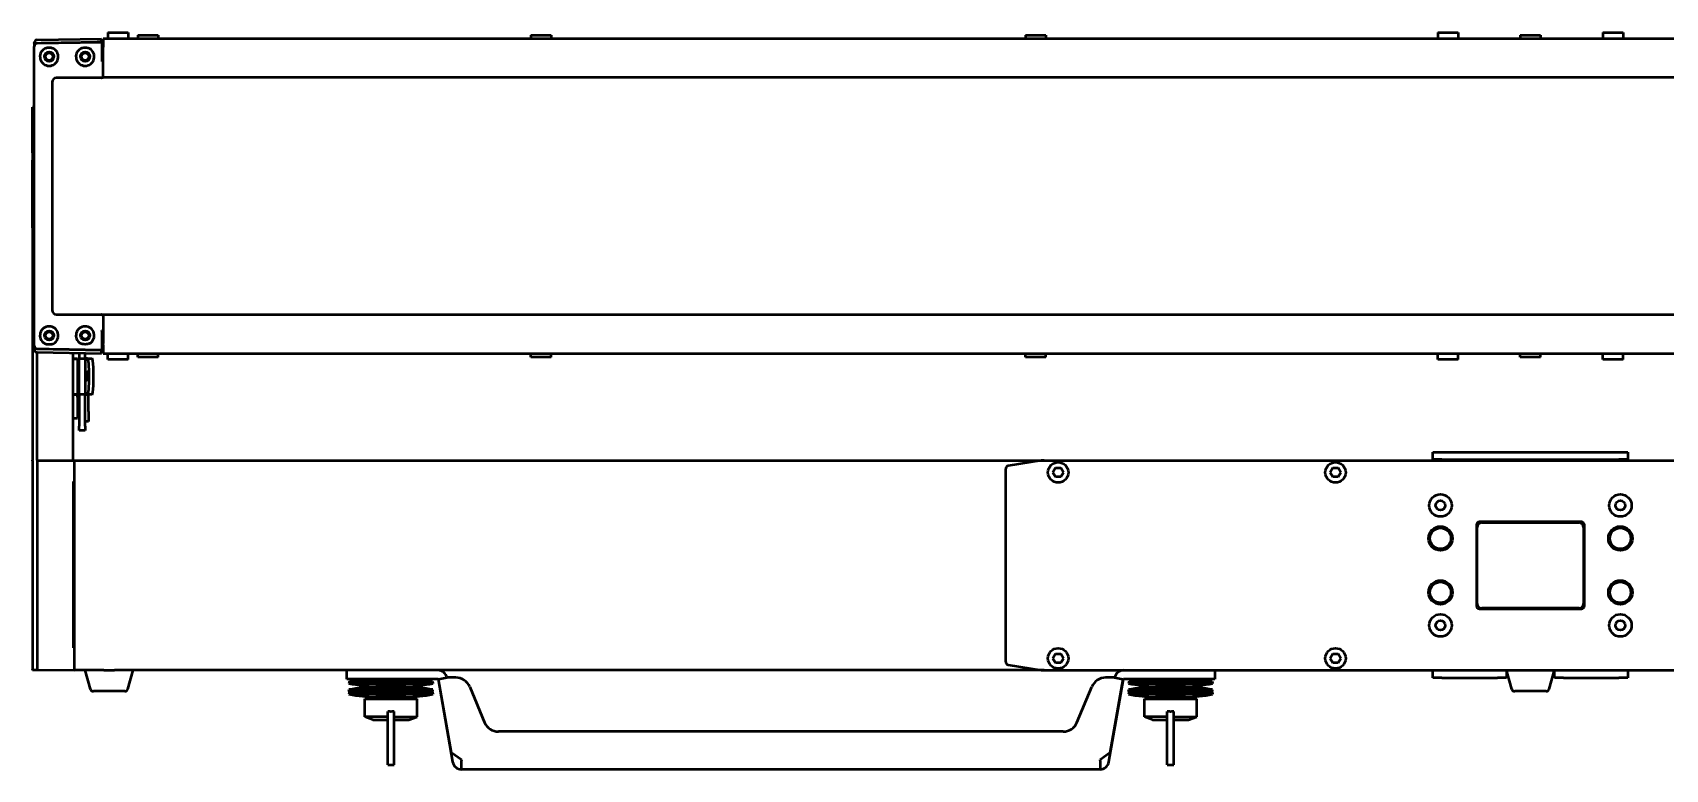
# Model space of a CAD drawing. Header units: millimetres. Extents: x 100 to 5488, y 100 to 4218.
# Drawn here: x 3909 to 4453, y 1312 to 1558 of the extents above; entities that cross this region are included whole.
import ezdxf

# ---------------------------------------------------------------- set-up
doc = ezdxf.new("R2010")
doc.units = ezdxf.units.MM
doc.header["$LTSCALE"] = 20
doc.layers.add('Visible (ANSI)', color=7, linetype='Continuous', lineweight=50)

msp = doc.modelspace()

# ---------------------------------------------------------------- linework, layer by layer
at = {"layer": 'Visible (ANSI)'}
for p, q in [((3933.602, 1557.667), (3940.402, 1557.667)), ((3933.602, 1557.667), (3933.602, 1555.608)), ((3940.402, 1557.667), (3940.402, 1555.608)), ((4377.102, 1557.667), (4383.902, 1557.667)), ((4377.102, 1557.667), (4377.102, 1555.608)), ((4383.902, 1557.667), (4383.902, 1555.608)), ((4432.102, 1557.667), (4438.902, 1557.667)), ((4432.102, 1557.667), (4432.102, 1555.608)), ((4438.902, 1557.667), (4438.902, 1555.608)), ((3909.002, 1554.201), (3909.002, 1554.271)), ((3909.002, 1554.201), (3909.002, 1553.067)), ((3909.002, 1453.266), (3909.002, 1553.067)), ((3909.002, 1453.273), (3909.002, 1553.061)), ((3909.985, 1555.271), (3931.502, 1555.646)), ((3909.985, 1554.111), (3931.502, 1554.503)), ((3915.589, 1552.279), (3915.588, 1552.279)), ((3928.002, 1552.771), (3928.002, 1552.771)), ((3931.502, 1555.646), (3931.502, 1555.518)), ((3931.502, 1554.503), (3931.502, 1555.518)), ((3931.502, 1554.439), (3931.502, 1554.503)), ((3931.607, 1554.256), (3931.607, 1552.167)), ((3932.002, 1553.697), (3931.607, 1553.703)), ((3931.607, 1553.633), (3932.002, 1553.627)), ((3932.002, 1552.394), (3931.607, 1552.401)), ((3931.67, 1552.167), (3931.607, 1552.167)), ((3931.67, 1548.291), (3931.67, 1552.167)), ((3931.67, 1551.9), (3932.002, 1551.894)), ((3932.002, 1555.482), (3932.002, 1555.608)), ((4884.002, 1555.608), (3932.002, 1555.608)), ((3932.002, 1555.482), (3932.002, 1552.774)), ((3932.002, 1552.295), (3932.002, 1552.774)), ((3932.002, 1543.167), (3932.002, 1552.295)), ((3943.602, 1556.867), (3950.402, 1556.867)), ((3943.602, 1556.867), (3943.602, 1555.608)), ((3950.402, 1556.867), (3950.402, 1555.608)), ((4074.602, 1556.867), (4081.402, 1556.867)), ((4074.602, 1556.867), (4074.602, 1555.608)), ((4081.402, 1556.867), (4081.402, 1555.608)), ((4239.602, 1556.867), (4246.402, 1556.867)), ((4239.602, 1556.867), (4239.602, 1555.608)), ((4246.402, 1556.867), (4246.402, 1555.608)), ((4404.602, 1556.867), (4411.402, 1556.867)), ((4404.602, 1556.867), (4404.602, 1555.608)), ((4411.402, 1556.867), (4411.402, 1555.608)), ((3927.467, 1550.266), (3927.467, 1549.067)), ((3932.002, 1548.033), (3931.542, 1548.033)), ((3931.546, 1548.167), (3931.67, 1548.291)), ((3931.546, 1548.167), (3931.546, 1548.033)), ((3915.046, 1541.167), (3915.046, 1465.167)), ((3931.346, 1542.623), (3916.502, 1542.623)), ((3931.369, 1542.667), (3931.369, 1542.667)), ((3931.461, 1542.667), (3932.002, 1542.667)), ((3932.002, 1542.667), (3932.002, 1543.167)), ((4884.002, 1542.667), (3932.002, 1542.667)), ((3908.502, 1517.601), (3908.502, 1532.812)), ((3909.002, 1532.812), (3908.502, 1532.812)), ((3908.502, 1517.601), (3908.502, 1515.192)), ((3908.502, 1515.192), (3908.502, 1515.192)), ((3908.502, 1492.633), (3908.502, 1515.192)), ((3908.502, 1492.633), (3908.502, 1461.133)), ((3908.502, 1461.133), (3908.502, 1453.878)), ((3916.502, 1463.71), (3931.346, 1463.71)), ((3931.369, 1463.667), (3931.369, 1463.667)), ((3931.461, 1463.667), (3932.002, 1463.667)), ((3932.002, 1463.667), (4884.002, 1463.667)), ((3932.002, 1463.167), (3932.002, 1463.667)), ((3932.002, 1463.167), (3932.002, 1454.039)), ((3908.502, 1453.878), (3908.502, 1415.081)), ((3927.467, 1456.067), (3927.467, 1457.266)), ((3932.002, 1458.3), (3931.542, 1458.3)), ((3931.546, 1458.167), (3931.546, 1458.3)), ((3931.546, 1458.167), (3931.67, 1458.043)), ((3931.607, 1454.167), (3931.607, 1452.078)), ((3931.607, 1454.167), (3931.67, 1454.167)), ((3932.002, 1453.94), (3931.607, 1453.933)), ((3931.67, 1454.167), (3931.67, 1458.043)), ((3931.67, 1454.434), (3932.002, 1454.44)), ((3932.002, 1453.56), (3932.002, 1454.039)), ((3909.002, 1453.266), (3909.002, 1452.133)), ((3909.002, 1452.063), (3909.002, 1452.133)), ((3909.985, 1452.222), (3931.502, 1451.83)), ((3909.985, 1451.063), (3931.502, 1450.687)), ((3910.002, 1415.081), (3910.002, 1451.062)), ((3922.002, 1415.029), (3922.002, 1450.853)), ((3922.002, 1449.012), (3923.502, 1449.012)), ((3922.002, 1448.912), (3923.502, 1448.912)), ((3923.502, 1449.012), (3923.502, 1448.912)), ((3923.502, 1448.912), (3923.502, 1437.112)), ((3924.002, 1450.818), (3924.002, 1449.012)), ((3924.002, 1437.012), (3924.002, 1449.012)), ((3924.002, 1449.012), (3926.002, 1449.012)), ((3926.002, 1449.012), (3926.002, 1450.783)), ((3926.002, 1449.012), (3926.002, 1437.012)), ((3926.825, 1449.012), (3926.002, 1449.012)), ((3926.825, 1449.012), (3928.319, 1449.012)), ((3928.002, 1453.562), (3928.002, 1453.562)), ((3931.502, 1453.702), (3931.502, 1453.702)), ((3931.502, 1451.83), (3931.502, 1451.895)), ((3931.502, 1450.815), (3931.502, 1451.83)), ((3931.502, 1450.815), (3931.502, 1450.687)), ((3932.002, 1452.707), (3931.607, 1452.7)), ((3931.607, 1452.63), (3932.002, 1452.637)), ((3932.002, 1453.56), (3932.002, 1450.852)), ((3932.002, 1450.725), (3932.002, 1450.852)), ((3932.002, 1450.725), (4884.002, 1450.725)), ((3933.602, 1448.667), (3933.602, 1450.725)), ((3940.402, 1448.667), (3933.602, 1448.667)), ((3940.402, 1448.667), (3940.402, 1450.725)), ((3943.602, 1449.467), (3943.602, 1450.725)), ((3950.402, 1449.467), (3943.602, 1449.467)), ((3950.402, 1449.467), (3950.402, 1450.725)), ((4074.602, 1449.467), (4074.602, 1450.725)), ((4081.402, 1449.467), (4074.602, 1449.467)), ((4081.402, 1449.467), (4081.402, 1450.725)), ((4239.602, 1449.467), (4239.602, 1450.725)), ((4246.402, 1449.467), (4239.602, 1449.467)), ((4246.402, 1449.467), (4246.402, 1450.725)), ((4377.102, 1448.667), (4377.102, 1450.725)), ((4383.902, 1448.667), (4377.102, 1448.667)), ((4383.902, 1448.667), (4383.902, 1450.725)), ((4404.602, 1449.467), (4404.602, 1450.725)), ((4411.402, 1449.467), (4404.602, 1449.467)), ((4411.402, 1449.467), (4411.402, 1450.725)), ((4432.102, 1448.667), (4432.102, 1450.725)), ((4438.902, 1448.667), (4432.102, 1448.667)), ((4438.902, 1448.667), (4438.902, 1450.725)), ((3923.502, 1446.012), (3924.002, 1446.012)), ((3923.502, 1440.012), (3924.002, 1440.012)), ((3922.002, 1437.112), (3923.502, 1437.112)), ((3922.002, 1437.012), (3923.502, 1437.012)), ((3923.502, 1437.112), (3923.502, 1437.012)), ((3923.502, 1436.141), (3923.502, 1437.012)), ((3923.502, 1436.141), (3923.502, 1429.112)), ((3924.002, 1437.012), (3924.002, 1435.547)), ((3926.002, 1437.012), (3924.002, 1437.012)), ((3924.002, 1435.547), (3924.002, 1426.476)), ((3926.002, 1435.547), (3926.002, 1437.012)), ((3926.002, 1437.012), (3926.825, 1437.012)), ((3926.002, 1426.476), (3926.002, 1435.547)), ((3928.319, 1437.012), (3926.825, 1437.012)), ((3927.102, 1433.722), (3927.102, 1437.012)), ((3927.102, 1431.302), (3927.102, 1433.722)), ((3922.002, 1429.112), (3923.502, 1429.112)), ((3927.102, 1428.012), (3926.002, 1428.012)), ((3927.102, 1431.302), (3927.102, 1428.012)), ((3924.002, 1425.012), (3924.002, 1426.476)), ((3926.002, 1425.012), (3924.002, 1425.012)), ((3926.002, 1426.476), (3926.002, 1425.012)), ((4375.502, 1417.796), (4378.502, 1417.796)), ((4375.502, 1415.296), (4375.502, 1417.796)), ((4378.502, 1417.796), (4437.502, 1417.796)), ((4437.502, 1417.796), (4440.502, 1417.796)), ((4440.502, 1417.796), (4440.502, 1415.296)), ((3908.502, 1414.931), (3908.502, 1415.081)), ((3908.502, 1414.931), (3908.502, 1345.312)), ((3910.002, 1415.081), (3910.002, 1415.051)), ((3910.002, 1415.051), (3910.002, 1414.953)), ((3910.002, 1414.953), (3922.502, 1415.012)), ((3910.002, 1414.953), (3910.002, 1345.23)), ((3922.002, 1415.029), (3922.502, 1415.012)), ((3922.502, 1415.012), (4245.798, 1415.012)), ((3922.502, 1408.012), (3922.502, 1415.012)), ((3922.502, 1345.212), (3922.502, 1414.812)), ((4233.002, 1347.853), (4233.002, 1412.171)), ((4244.853, 1414.941), (4233.852, 1413.224)), ((4245.798, 1415.012), (4570.207, 1415.012)), ((4249.636, 1412.512), (4248.77, 1411.012)), ((4248.77, 1411.012), (4249.636, 1409.512)), ((4249.636, 1412.512), (4251.369, 1412.512)), ((4252.235, 1411.012), (4251.369, 1412.512)), ((4251.369, 1409.512), (4252.235, 1411.012)), ((4342.136, 1412.512), (4341.27, 1411.012)), ((4341.27, 1411.012), (4342.136, 1409.512)), ((4342.136, 1412.512), (4343.869, 1412.512)), ((4344.735, 1411.012), (4343.869, 1412.512)), ((4343.869, 1409.512), (4344.735, 1411.012)), ((4375.502, 1415.012), (4375.502, 1415.296)), ((4378.502, 1415.296), (4375.502, 1415.296)), ((4378.502, 1415.296), (4437.502, 1415.296)), ((4440.502, 1415.296), (4437.502, 1415.296)), ((4440.502, 1415.296), (4440.502, 1415.012)), ((3922.502, 1408.012), (3922.002, 1407.994)), ((3922.002, 1407.994), (3922.002, 1352.529)), ((4251.369, 1409.512), (4249.636, 1409.512)), ((4343.869, 1409.512), (4342.136, 1409.512)), ((4425.002, 1394.512), (4391.002, 1394.512)), ((4391.752, 1394.262), (4424.252, 1394.262)), ((4390.002, 1393.512), (4390.002, 1366.512)), ((4390.252, 1367.262), (4390.252, 1392.762)), ((4425.752, 1392.762), (4425.752, 1367.262)), ((4426.002, 1366.512), (4426.002, 1393.512)), ((4391.002, 1365.512), (4425.002, 1365.512)), ((4424.252, 1365.762), (4391.752, 1365.762)), ((3922.502, 1352.512), (3922.002, 1352.529)), ((3922.502, 1345.012), (3922.502, 1352.512)), ((4249.636, 1350.512), (4248.77, 1349.012)), ((4249.636, 1350.512), (4251.369, 1350.512)), ((4252.235, 1349.012), (4251.369, 1350.512)), ((4342.136, 1350.512), (4341.27, 1349.012)), ((4342.136, 1350.512), (4343.869, 1350.512)), ((4344.735, 1349.012), (4343.869, 1350.512)), ((3908.502, 1345.012), (3908.502, 1345.312)), ((3910.002, 1345.012), (3908.502, 1345.012)), ((3910.002, 1345.23), (3922.502, 1345.012)), ((3910.002, 1345.23), (3910.002, 1345.012)), ((3932.225, 1345.012), (3922.502, 1345.012)), ((3927.795, 1338.737), (3926.002, 1345.012)), ((3932.225, 1345.012), (3935.78, 1345.012)), ((4245.798, 1345.012), (3935.78, 1345.012)), ((3940.21, 1338.737), (3942.002, 1345.012)), ((4013.227, 1342.012), (4013.227, 1345.012)), ((4233.852, 1346.8), (4244.853, 1345.083)), ((4245.798, 1345.012), (4570.207, 1345.012)), ((4248.77, 1349.012), (4249.636, 1347.512)), ((4251.369, 1347.512), (4249.636, 1347.512)), ((4251.369, 1347.512), (4252.235, 1349.012)), ((4302.778, 1345.012), (4302.778, 1342.012)), ((4341.27, 1349.012), (4342.136, 1347.512)), ((4343.869, 1347.512), (4342.136, 1347.512)), ((4343.869, 1347.512), (4344.735, 1349.012)), ((4375.502, 1342.512), (4375.502, 1345.012)), ((4401.795, 1338.737), (4400.002, 1345.012)), ((4400.002, 1345.012), (4400.002, 1342.512)), ((4414.21, 1338.737), (4416.002, 1345.012)), ((4416.002, 1342.512), (4416.002, 1345.012)), ((4440.502, 1345.012), (4440.502, 1342.512)), ((4018.227, 1342.012), (4013.227, 1342.012)), ((4014.133, 1341.38), (4014.002, 1340.59)), ((4014.002, 1340.59), (4042.002, 1340.59)), ((4014.133, 1341.38), (4041.872, 1341.38)), ((4043.709, 1342.012), (4018.227, 1342.012)), ((4023.002, 1339.59), (4033.002, 1339.59)), ((4033.002, 1339.59), (4023.002, 1339.59)), ((4023.402, 1341.38), (4023.402, 1342.012)), ((4032.602, 1341.38), (4032.602, 1342.012)), ((4041.872, 1341.38), (4042.002, 1340.59)), ((4043.709, 1342.012), (4048.565, 1314.471)), ((4043.9, 1342.08), (4046.658, 1342.567)), ((4048.241, 1317.46), (4043.9, 1342.08)), ((4049.669, 1342.567), (4046.658, 1342.567)), ((4054.285, 1339.49), (4059.22, 1327.644)), ((4256.785, 1327.644), (4261.72, 1339.49)), ((4269.347, 1342.567), (4266.336, 1342.567)), ((4267.44, 1314.471), (4272.296, 1342.012)), ((4272.105, 1342.08), (4267.764, 1317.46)), ((4269.347, 1342.567), (4272.105, 1342.08)), ((4297.778, 1342.012), (4272.296, 1342.012)), ((4274.133, 1341.38), (4274.002, 1340.59)), ((4274.002, 1340.59), (4302.002, 1340.59)), ((4274.133, 1341.38), (4301.872, 1341.38)), ((4283.002, 1339.59), (4293.002, 1339.59)), ((4293.002, 1339.59), (4283.002, 1339.59)), ((4283.402, 1341.38), (4283.402, 1342.012)), ((4292.602, 1341.38), (4292.602, 1342.012)), ((4302.778, 1342.012), (4297.778, 1342.012)), ((4301.872, 1341.38), (4302.002, 1340.59)), ((4378.502, 1342.512), (4375.502, 1342.512)), ((4378.502, 1342.512), (4397.002, 1342.512)), ((4400.002, 1342.512), (4397.002, 1342.512)), ((4400.002, 1343.385), (4400.467, 1343.385)), ((4415.538, 1343.385), (4416.002, 1343.385)), ((4419.002, 1342.512), (4416.002, 1342.512)), ((4419.002, 1342.512), (4437.502, 1342.512)), ((4440.502, 1342.512), (4437.502, 1342.512)), ((3939.248, 1338.012), (3928.757, 1338.012)), ((4042.002, 1338.59), (4014.002, 1338.59)), ((4014.133, 1337.801), (4014.002, 1338.59)), ((4014.133, 1337.801), (4014.002, 1337.012)), ((4014.002, 1337.012), (4042.002, 1337.012)), ((4014.133, 1337.801), (4041.872, 1337.801)), ((4014.133, 1337.801), (4041.872, 1337.801)), ((4019.252, 1335.512), (4036.752, 1335.512)), ((4019.252, 1329.512), (4019.252, 1335.512)), ((4033.002, 1336.012), (4023.002, 1336.012)), ((4023.402, 1335.512), (4023.402, 1336.012)), ((4032.602, 1335.512), (4032.602, 1336.012)), ((4036.752, 1329.512), (4036.752, 1335.512)), ((4041.872, 1337.801), (4042.002, 1338.59)), ((4041.872, 1337.801), (4042.002, 1337.012)), ((4302.002, 1338.59), (4274.002, 1338.59)), ((4274.133, 1337.801), (4274.002, 1338.59)), ((4274.133, 1337.801), (4274.002, 1337.012)), ((4274.002, 1337.012), (4302.002, 1337.012)), ((4274.133, 1337.801), (4301.872, 1337.801)), ((4274.133, 1337.801), (4301.872, 1337.801)), ((4279.252, 1335.512), (4296.752, 1335.512)), ((4279.252, 1329.512), (4279.252, 1335.512)), ((4293.002, 1336.012), (4283.002, 1336.012)), ((4283.402, 1335.512), (4283.402, 1336.012)), ((4292.602, 1335.512), (4292.602, 1336.012)), ((4296.752, 1329.512), (4296.752, 1335.512)), ((4301.872, 1337.801), (4302.002, 1338.59)), ((4301.872, 1337.801), (4302.002, 1337.012)), ((4413.248, 1338.012), (4402.757, 1338.012)), ((4026.902, 1329.512), (4019.252, 1329.512)), ((4022.002, 1328.512), (4019.252, 1329.512)), ((4026.902, 1313.512), (4026.902, 1331.243)), ((4029.102, 1313.512), (4029.102, 1331.243)), ((4029.102, 1329.512), (4036.752, 1329.512)), ((4034.002, 1328.512), (4036.752, 1329.512)), ((4286.902, 1329.512), (4279.252, 1329.512)), ((4282.002, 1328.512), (4279.252, 1329.512)), ((4286.902, 1313.512), (4286.902, 1331.243)), ((4289.102, 1313.512), (4289.102, 1331.243)), ((4289.102, 1329.512), (4296.752, 1329.512)), ((4294.002, 1328.512), (4296.752, 1329.512)), ((4022.002, 1328.512), (4026.902, 1328.512)), ((4029.102, 1328.512), (4034.002, 1328.512)), ((4252.169, 1324.567), (4063.836, 1324.567)), ((4282.002, 1328.512), (4286.902, 1328.512)), ((4289.102, 1328.512), (4294.002, 1328.512)), ((4026.902, 1313.512), (4029.102, 1313.512)), ((4051.485, 1315.189), (4048.241, 1317.46)), ((4051.485, 1315.189), (4051.52, 1314.992)), ((4051.52, 1311.992), (4051.52, 1314.992)), ((4264.485, 1314.992), (4264.52, 1315.189)), ((4264.485, 1314.992), (4264.485, 1311.992)), ((4267.764, 1317.46), (4264.52, 1315.189)), ((4286.902, 1313.512), (4289.102, 1313.512)), ((4264.485, 1311.992), (4051.52, 1311.992))]:
    msp.add_line(p, q, dxfattribs=at)
for centre, radius in [((3914.002, 1549.667), 1.583), ((3914.002, 1549.667), 1.25), ((3926.002, 1549.667), 1.583), ((3926.002, 1549.667), 1.25), ((3914.002, 1456.667), 1.583), ((3914.002, 1456.667), 1.25), ((3926.002, 1456.667), 1.583), ((3926.002, 1456.667), 1.25), ((4250.502, 1411.012), 3.4), ((4343.002, 1411.012), 3.4), ((4378.002, 1400.012), 3.75), ((4378.002, 1400.012), 1.6), ((4438.002, 1400.012), 3.75), ((4438.002, 1400.012), 1.6), ((4378.002, 1389.012), 4), ((4378.002, 1389.012), 3.5), ((4438.002, 1389.012), 4), ((4438.002, 1389.012), 3.5), ((4378.002, 1371.012), 4), ((4378.002, 1371.012), 3.5), ((4438.002, 1371.012), 4), ((4438.002, 1371.012), 3.5), ((4378.002, 1360.012), 3.75), ((4378.002, 1360.012), 1.6), ((4438.002, 1360.012), 3.75), ((4438.002, 1360.012), 1.6), ((4250.502, 1349.012), 3.4), ((4343.002, 1349.012), 3.4)]:
    msp.add_circle(centre, radius, dxfattribs=at)
for centre, radius, start, end in [((3910.002, 1554.271), 1, 91, 180), ((3914.002, 1549.667), 3.056, 121.47505, 58.72802), ((3926.002, 1549.667), 3.056, 121.037, 59.16958), ((3916.502, 1541.167), 1.456, 90, 180), ((3916.502, 1465.167), 1.456, 180, 270), ((3914.002, 1456.667), 3.056, 301.28158, 238.50764), ((3926.002, 1456.667), 3.056, 300.83438, 238.89772), ((3910.002, 1452.063), 1, 180, 269), ((4391.002, 1393.512), 1, 90, 180), ((4391.752, 1392.762), 1.5, 90, 180), ((4424.252, 1392.762), 1.5, 0, 90), ((4425.002, 1393.512), 1, 0, 90), ((4391.752, 1367.262), 1.5, 180, 270), ((4424.252, 1367.262), 1.5, 270, 0), ((4391.002, 1366.512), 1, 180, 270), ((4425.002, 1366.512), 1, 270, 0), ((4043.709, 1342.012), 3, 10.66078, 90), ((4272.296, 1342.012), 3, 90, 169.33922), ((4028.002, 1425.59), 86.145, 260.64702, 266.6726), ((4028.002, 1253.59), 86.145, 93.3274, 99.35298), ((4028.002, 1425.59), 86.145, 273.3274, 279.35298), ((4028.002, 1253.59), 86.145, 80.64702, 86.6726), ((4049.669, 1337.567), 5, 22.61986, 90), ((4266.336, 1337.567), 5, 90, 157.38014), ((4288.002, 1425.59), 86.145, 260.64702, 266.6726), ((4288.002, 1253.59), 86.145, 93.3274, 99.35298), ((4288.002, 1425.59), 86.145, 273.3274, 279.35298), ((4288.002, 1253.59), 86.145, 80.64702, 86.6726), ((3928.757, 1339.012), 1, 195.9454, 270), ((3939.248, 1339.012), 1, 270, 344.0546), ((4028.002, 1422.012), 86.145, 260.64702, 266.6726), ((4028.002, 1422.012), 86.145, 273.3274, 279.35298), ((4288.002, 1422.012), 86.145, 260.64702, 266.6726), ((4288.002, 1422.012), 86.145, 273.3274, 279.35298), ((4402.757, 1339.012), 1, 195.9454, 270), ((4413.248, 1339.012), 1, 270, 344.0546), ((4063.836, 1329.567), 5, 202.61986, 270), ((4252.169, 1329.567), 5, 270, 337.38014), ((4051.52, 1314.992), 3, 190, 270), ((4264.485, 1314.992), 3, 270, 350)]:
    msp.add_arc(centre, radius, start, end, dxfattribs=at)
for centre, major_axis, ratio, start_param, end_param in [((3910.002, 1553.067), (0, 1.044), 0.9578263, 0.0174533, 1.5707963), ((3910.003, 1553.057), (0.076, -1.025), 0.973072, 3.0870417, 4.6368359), ((3931.407, 1554.255), (-0.012, -0.208), 0.9578446, 1.6315776, 3.2124036), ((3931.346, 1542.823), (0.141, -0.141), 0.9996955, 5.4979394, 6.1711163), ((3931.346, 1463.51), (0.141, 0.141), 0.9996955, 0.112069, 0.7852459), ((3910.002, 1453.266), (0, -1.044), 0.9578263, 4.712389, 6.265732), ((3910.003, 1453.277), (-0.076, -1.025), 0.9730721, 4.7880626, 6.3377363), ((3926.825, 1443.012), (0, 6), 0.0871557, 3.1415927, 6.2831853), ((3928.319, 1443.012), (0, -6), 0.0871557, 0, 3.1415927), ((3931.407, 1452.079), (0.012, -0.208), 0.9578446, 6.2123744, 7.7932003), ((3926.924, 1443.012), (0, -1.6), 0.0871557, 3.5068494, 5.9179285), ((4234.003, 1412.164), (-0.049, 1.07), 0.9335383, 0.1021487, 1.5220923), ((4245.84, 1414.012), (-2.566, 0.019), 0.389684, 4.7313406, 5.1100028), ((4234.003, 1347.859), (-0.049, -1.07), 0.9335383, 4.761093, 6.1810366), ((4245.84, 1346.012), (-2.566, -0.019), 0.389684, 1.1731826, 1.5518447)]:
    msp.add_ellipse(centre, major_axis=major_axis, ratio=ratio, start_param=start_param, end_param=end_param, dxfattribs=at)
msp.add_ellipse((3926.825, 1443.012), major_axis=(0, -1.6), ratio=0.0871557, dxfattribs=at)
for points, knots in [([(3931.405, 1554.463), (3927.835, 1554.4), (3924.264, 1554.337), (3917.123, 1554.211), (3913.552, 1554.147), (3909.981, 1554.084)], [-2.142719, -2.142719, -2.142719, -2.142719, -1.0713624, -1.0713624, -0.0000057, -0.0000057, -0.0000057, -0.0000057]), ([(3913.999, 1552.603), (3913.601, 1552.603), (3913.129, 1552.555), (3912.641, 1552.392), (3912.514, 1552.338), (3912.407, 1552.273)], [-0.58807697, -0.58807697, -0.58807697, -0.58807697, -0.46867744, -0.46867744, -0.43292845, -0.43292845, -0.43292845, -0.43292845]), ([(3915.588, 1552.279), (3915.482, 1552.343), (3915.356, 1552.395), (3914.87, 1552.557), (3914.397, 1552.604), (3913.999, 1552.603), (3913.999, 1552.603), (3913.999, 1552.603)], [-0.74283482, -0.74283482, -0.74283482, -0.74283482, -0.70758883, -0.70758883, -0.58813314, -0.58813314, -0.58807697, -0.58807697, -0.58807697, -0.58807697]), ([(3925.999, 1552.609), (3925.72, 1552.609), (3925.419, 1552.587), (3924.987, 1552.503), (3924.847, 1552.467), (3924.614, 1552.383), (3924.517, 1552.341), (3924.427, 1552.286)], [0.40395392, 0.40395392, 0.40395392, 0.40395392, 0.48753282, 0.48753282, 0.52933619, 0.52933619, 0.56127356, 0.56127356, 0.56127356, 0.56127356]), ([(3927.568, 1552.291), (3927.48, 1552.345), (3927.384, 1552.387), (3927.151, 1552.47), (3927.011, 1552.506), (3926.58, 1552.588), (3926.278, 1552.609), (3925.999, 1552.609), (3925.999, 1552.609), (3925.999, 1552.609)], [0.24705167, 0.24705167, 0.24705167, 0.24705167, 0.27851601, 0.27851601, 0.32031937, 0.32031937, 0.4039261, 0.4039261, 0.40395392, 0.40395392, 0.40395392, 0.40395392]), ([(3908.502, 1517.601), (3908.689, 1517.217), (3908.802, 1516.809), (3908.802, 1516.014), (3908.689, 1515.596), (3908.502, 1515.192)], [-1.90060924, -1.90060924, -1.90060924, -1.90060924, -1.76294705, -1.76294705, -1.62528314, -1.62528314, -1.62528314, -1.62528314]), ([(3912.406, 1454.06), (3912.498, 1454.003), (3912.599, 1453.959), (3912.837, 1453.873), (3912.978, 1453.837), (3913.414, 1453.753), (3913.718, 1453.731), (3914.281, 1453.73), (3914.585, 1453.751), (3915.021, 1453.834), (3915.162, 1453.871), (3915.399, 1453.956), (3915.498, 1453.998), (3915.59, 1454.055)], [0.2481783, 0.2481783, 0.2481783, 0.2481783, 0.28120832, 0.28120832, 0.32341099, 0.32341099, 0.40781633, 0.40781633, 0.49222168, 0.49222168, 0.53442435, 0.53442435, 0.56699802, 0.56699802, 0.56699802, 0.56699802]), ([(3927.569, 1454.042), (3927.48, 1453.988), (3927.384, 1453.947), (3927.151, 1453.864), (3927.011, 1453.828), (3926.58, 1453.745), (3926.278, 1453.724), (3925.721, 1453.725), (3925.419, 1453.746), (3924.987, 1453.83), (3924.847, 1453.866), (3924.613, 1453.951), (3924.514, 1453.994), (3924.423, 1454.049)], [-0.5608719, -0.5608719, -0.5608719, -0.5608719, -0.52932972, -0.52932972, -0.48752687, -0.48752687, -0.40392117, -0.40392117, -0.32031547, -0.32031547, -0.27851262, -0.27851262, -0.24620639, -0.24620639, -0.24620639, -0.24620639]), ([(3909.981, 1452.249), (3913.552, 1452.186), (3917.123, 1452.123), (3924.264, 1451.997), (3927.835, 1451.933), (3931.405, 1451.87)], [0.0000057, 0.0000057, 0.0000057, 0.0000057, 1.0713623, 1.0713623, 2.142719, 2.142719, 2.142719, 2.142719]), ([(4029.102, 1331.243), (4028.859, 1331.236), (4028.615, 1331.231), (4028.37, 1331.228), (4028.125, 1331.225), (4027.88, 1331.225), (4027.635, 1331.228), (4027.39, 1331.231), (4027.146, 1331.236), (4026.902, 1331.243)], [0, 0, 0, 0, 0.3333333, 0.3333333, 0.3333333, 0.6666667, 0.6666667, 0.6666667, 1, 1, 1, 1]), ([(4289.102, 1331.243), (4288.859, 1331.236), (4288.615, 1331.231), (4288.37, 1331.228), (4288.125, 1331.225), (4287.88, 1331.225), (4287.635, 1331.228), (4287.39, 1331.231), (4287.146, 1331.236), (4286.902, 1331.243)], [0, 0, 0, 0, 0.3333333, 0.3333333, 0.3333333, 0.6666667, 0.6666667, 0.6666667, 1, 1, 1, 1])]:
    msp.add_open_spline(points, degree=3, knots=knots, dxfattribs=at)

doc.saveas('drawing.dxf')
